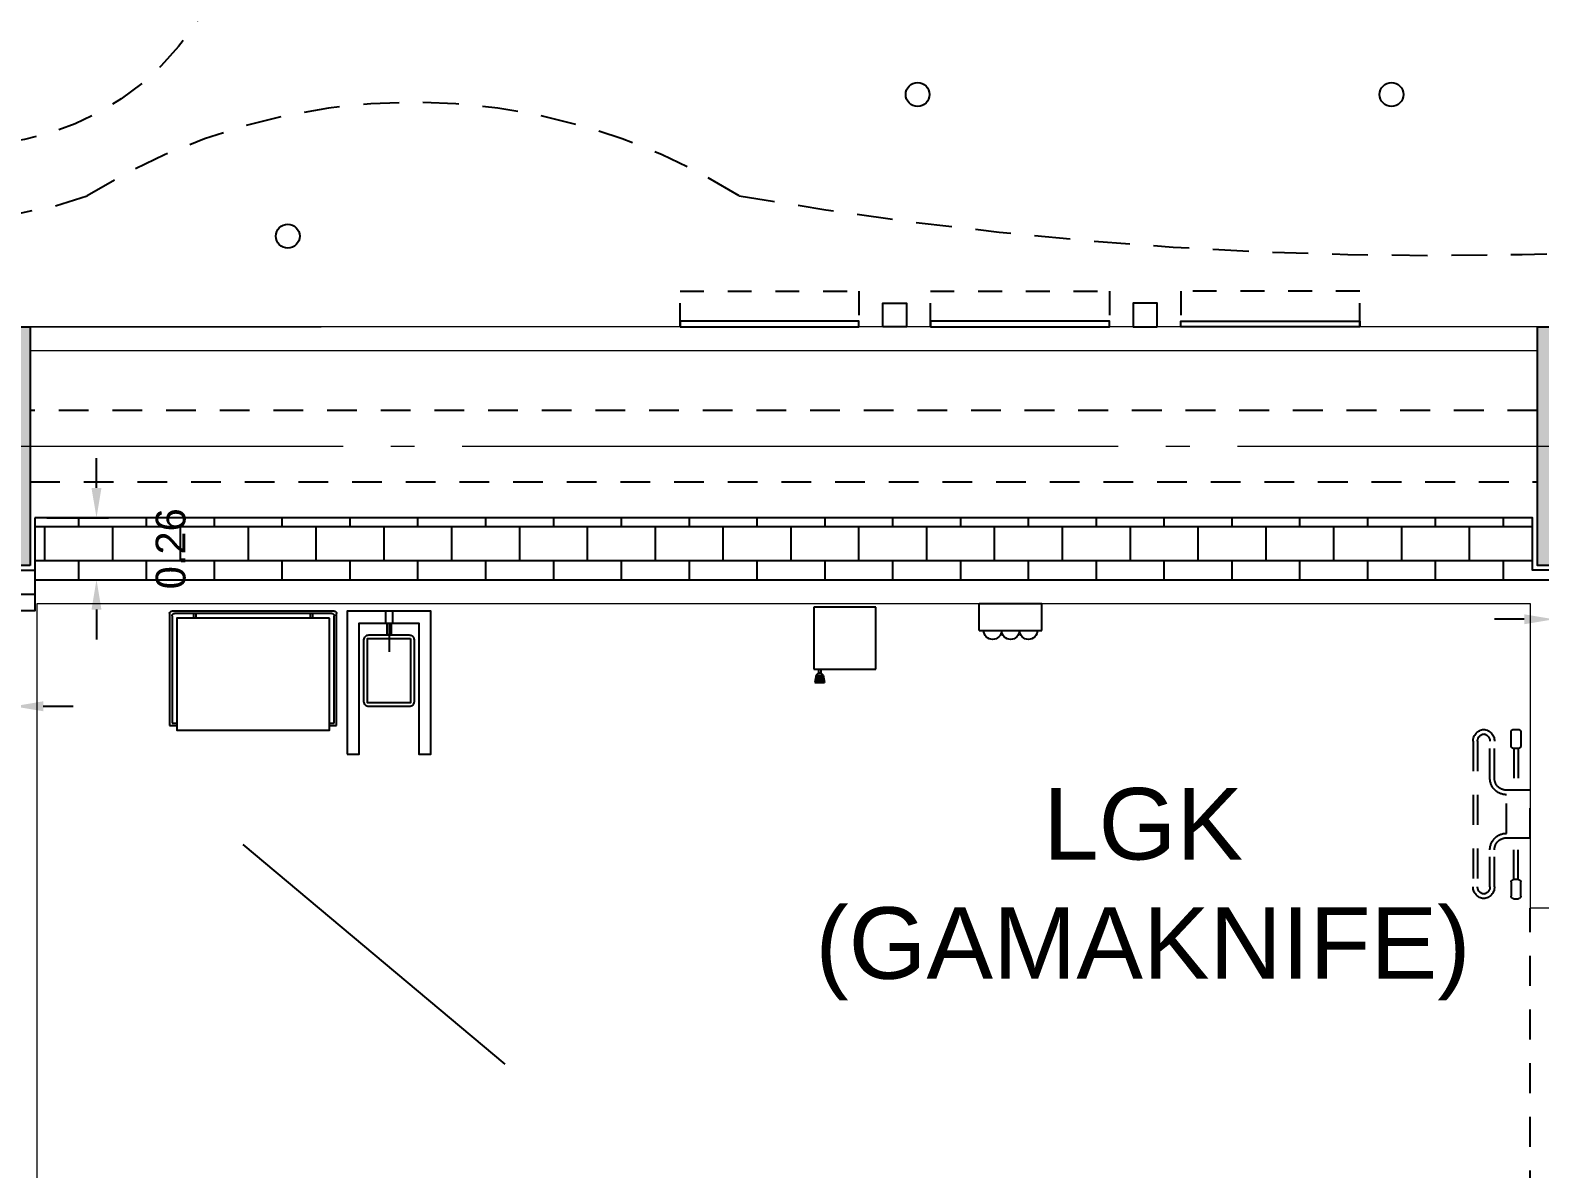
# Model space of a CAD drawing. Header units: metres. Extents: x -22.5 to 67.5, y 0 to 64.7.
# Drawn here: x 21.99 to 28.32, y 37.85 to 42.62 of the extents above; entities that cross this region are included whole.
import ezdxf

# ---------------------------------------------------------------- set-up
doc = ezdxf.new("R2010")
doc.units = ezdxf.units.M
for name, pattern in [('EJES630', [6.3, 5.5, -0.4, 0, -0.4]), ('XREF PB NEURO-ONCOLOGIA$0$CONJUNTO TLAHUAC$0$HIDDEN2', [0.1875, 0.125, -0.0625]), ('XREF PB NEURO-ONCOLOGIA$0$HIDDE100', [0.16, 0.1, -0.06]), ('XREF PB NEURO-ONCOLOGIA$0$HIDDE150', [0.24, 0.15, -0.09]), ('XREF PB NEURO-ONCOLOGIA$0$HIDDEN2', [0.1875, 0.125, -0.0625]), ('XREF PB NEURO-ONCOLOGIA$0$XREF PB NEURO-ONCOLOGIA$0$Dash 1_5mm', [3, 1.5, -1.5]), ('XREF PB NEURO-ONCOLOGIA$0$XREF PB NEURO-ONCOLOGIA$0$RX-PBAJA$0$HIDDEN2', [0.1875, 0.125, -0.0625])]:
    doc.linetypes.add(name, pattern=pattern)
doc.layers.add('EJES', color=11, linetype='EJES630', lineweight=0)
doc.layers.add('XREF PB NEURO-ONCOLOGIA$0$MUROS DE TABLAROCA', color=150, linetype='Continuous', lineweight=13)
for name, color, linetype in [('TEXTO', 7, 'Continuous'), ('XREF PB NEURO-ONCOLOGIA$0$-CG-M-WALL', 7, 'Continuous'), ('XREF PB NEURO-ONCOLOGIA$0$CANCELES', 1, 'Continuous'), ('XREF PB NEURO-ONCOLOGIA$0$COLUMNAS', 6, 'Continuous'), ('XREF PB NEURO-ONCOLOGIA$0$CONTRAVENTEOS', 6, 'XREF PB NEURO-ONCOLOGIA$0$HIDDEN2'), ('XREF PB NEURO-ONCOLOGIA$0$COTAS PAÑOS', 8, 'Continuous'), ('XREF PB NEURO-ONCOLOGIA$0$HATCH', 251, 'Continuous'), ('XREF PB NEURO-ONCOLOGIA$0$LAMPARAS 1', 112, 'Continuous'), ('XREF PB NEURO-ONCOLOGIA$0$MOBILIARIO', 161, 'Continuous'), ('XREF PB NEURO-ONCOLOGIA$0$Mobiliario Fijo', 40, 'Continuous'), ('XREF PB NEURO-ONCOLOGIA$0$PLAFONES', 20, 'XREF PB NEURO-ONCOLOGIA$0$HIDDE150'), ('XREF PB NEURO-ONCOLOGIA$0$PROYECCIÓN', 8, 'XREF PB NEURO-ONCOLOGIA$0$CONJUNTO TLAHUAC$0$HIDDEN2'), ('XREF PB NEURO-ONCOLOGIA$0$TABIQUES BLINDADOS', 30, 'Continuous')]:
    doc.layers.add(name, color=color, linetype=linetype)
doc.styles.add('100 LOCALES 25', font='arial.ttf', dxfattribs={"height": 0.25})
doc.styles.add('XREF PB NEURO-ONCOLOGIA$0$COTAS', font='arial.ttf')
doc.dimstyles.new('XREF PB NEURO-ONCOLOGIA$0$50 FLECHAS', dxfattribs={"dimscale": 0.5, "dimtxt": 0.25, "dimasz": 0.25, "dimexe": 0.1, "dimexo": 0.1, "dimgap": 0.025, "dimtad": 0, "dimtih": 1, "dimtoh": 1, "dimzin": 1, "dimdsep": 46, "dimtxsty": 'XREF PB NEURO-ONCOLOGIA$0$COTAS', "dimcen": 0.1, "dimclrd": 256, "dimclre": 256, "dimclrt": 7, "dimadec": 0, "dimazin": 1, "dimtfac": 1, "dimtofl": 0, "dimtmove": 2, "dimatfit": 3, "dimfxl": 1, "dimtolj": 1, "dimtzin": 1, "dimlwd": -1, "dimlwe": -1, "dimarcsym": 0})

# ---------------------------------------------------------------- blocks, each defined once
blk = doc.blocks.new('XREF PB NEURO-ONCOLOGIA$0$C-1')
at = {"layer": 'XREF PB NEURO-ONCOLOGIA$0$-CG-M-WALL', "true_color": 0x636466}
h = blk.add_hatch(color=251, dxfattribs=at)
h.dxf.hatch_style = 1
h.paths.add_polyline_path([(-0.5, -0.5), (-0.5, 0.5), (0.5, 0.5), (0.5, -0.5)])
blk.add_lwpolyline([(-0.5, -0.5), (-0.5, 0.5), (0.5, 0.5), (0.5, -0.5)], close=True)
blk = doc.blocks.new('XREF PB NEURO-ONCOLOGIA$0$XREF PB NEURO-ONCOLOGIA$0$A$C2f44cd92')
for p, q in [((112.5, 131.25), (0, 131.25)), ((0, 131.25), (0, -131.25)), ((112.5, 131.25), (112.5, -131.25)), ((112.5, -131.25), (0, -131.25))]:
    blk.add_line(p, q)
for centre in [(112.5, 75), (112.5, 0), (112.5, -75)]:
    blk.add_arc(centre, 37.5, 270, 90)
blk = doc.blocks.new('XREF PB NEURO-ONCOLOGIA$0$XREF PB NEURO-ONCOLOGIA$0$A$C8da90078')
at = {"linetype": 'XREF PB NEURO-ONCOLOGIA$0$XREF PB NEURO-ONCOLOGIA$0$RX-PBAJA$0$HIDDEN2'}
for p, q in [((0.051, 0.275), (0.051, 0.1)), ((0.069, 0.275), (0.069, 0.1)), ((0.051, -0.275), (0.051, -0.1)), ((0.069, -0.275), (0.069, -0.1))]:
    blk.add_line(p, q, dxfattribs=at)
for points in [[(0.195, -0.3548, -0.38517), (0.15, -0.305), (0.15, -0.15, 0.414214), (0.1, -0.1), (0, -0.1), (0, 0.1), (0.1, 0.1, 0.414214), (0.15, 0.15), (0.15, 0.305, -0.38517), (0.195, 0.3547, -0.38517), (0.24, 0.305), (0.24, -0.305, -0.38517), (0.195, -0.3548)], [(0.07, 0.355), (0.05, 0.355, 0.414214), (0.04, 0.345), (0.04, 0.285, 0.414214), (0.05, 0.275), (0.07, 0.275, 0.414214), (0.08, 0.285), (0.08, 0.345, 0.414214)], [(0.195, -0.3356, -0.367523), (0.169, -0.305), (0.169, -0.15, 0.414214), (0.1, -0.081), (0.1, -0.081), (0.1, 0.081), (0.1, 0.081, 0.414214), (0.169, 0.15), (0.169, 0.305, -0.367523), (0.195, 0.3356, -0.367523), (0.221, 0.305), (0.221, -0.305, -0.367523), (0.195, -0.3356, -0.367523)], [(0.07, -0.355), (0.05, -0.355, -0.414214), (0.04, -0.345), (0.04, -0.285, -0.414214), (0.05, -0.275), (0.07, -0.275, -0.414214), (0.08, -0.285), (0.08, -0.345, -0.414214)]]:
    blk.add_lwpolyline(points, format="xyb", close=True, dxfattribs=at)
for points in [[(0.19, 0.355), (0.19, 0.355)], [(0.19, 0.336), (0.19, 0.336)], [(0.2, -0.355), (0.2, -0.355)]]:
    blk.add_lwpolyline(points, close=True, dxfattribs=at)
blk = doc.blocks.new('XREF PB NEURO-ONCOLOGIA$0$XREF PB NEURO-ONCOLOGIA$0$A$Cff1dfe21')
at = {"ltscale": 0.5}
blk.add_blockref('XREF PB NEURO-ONCOLOGIA$0$XREF PB NEURO-ONCOLOGIA$0$A$C8da90078', (-0.1517, 0.0233), dxfattribs=at)
blk = doc.blocks.new('XREF PB NEURO-ONCOLOGIA$0$XREF PB NEURO-ONCOLOGIA$0$BOSANPED')
for p, q in [((-0.13, -0.13), (-0.13, 0.13)), ((-0.13, 0.13), (0.13, 0.13)), ((0.13, 0.13), (0.13, -0.13)), ((0.13, 0.1108), (0.145, 0.1108)), ((0.13, 0.1008), (0.145, 0.1008)), ((0.145, 0.1108), (0.155, 0.1208)), ((0.145, 0.1108), (0.145, 0.1008)), ((0.145, 0.1008), (0.155, 0.0908)), ((0.155, 0.1208), (0.185, 0.1258)), ((0.155, 0.1208), (0.155, 0.0908)), ((0.155, 0.0908), (0.185, 0.0858)), ((0.158, 0.1213), (0.158, 0.0903)), ((0.161, 0.1218), (0.161, 0.0898)), ((0.164, 0.1223), (0.164, 0.0893)), ((0.167, 0.1228), (0.167, 0.0888)), ((0.17, 0.1233), (0.17, 0.0883)), ((0.173, 0.1238), (0.173, 0.0878)), ((0.176, 0.1243), (0.176, 0.0873)), ((0.179, 0.1248), (0.179, 0.0868)), ((0.182, 0.1253), (0.182, 0.0863)), ((0.185, 0.1258), (0.185, 0.0858)), ((0.13, -0.13), (-0.13, -0.13))]:
    blk.add_line(p, q)
blk = doc.blocks.new('XREF PB NEURO-ONCOLOGIA$0$XREF PB NEURO-ONCOLOGIA$0$MPASTEUR')
for p, q in [((-0.35, 0.01), (-0.35, 0.48)), ((-0.35, 0.48), (-0.32, 0.48)), ((-0.34, 0.02), (-0.34, 0.47)), ((-0.34, 0.47), (-0.32, 0.47)), ((0.32, 0.48), (0.35, 0.48)), ((0.32, 0.47), (0.34, 0.47)), ((0.34, 0.47), (0.34, 0.02)), ((0.35, 0.48), (0.35, 0.01)), ((0.34, 0), (-0.34, 0)), ((0.33, 0.01), (-0.33, 0.01)), ((-0.25, 0.01), (-0.25, 0.03)), ((-0.24, 0.01), (-0.24, 0.03)), ((0.24, 0.03), (0.24, 0.01)), ((0.25, 0.03), (0.25, 0.01))]:
    blk.add_line(p, q)
blk.add_lwpolyline([(0.32, 0.03), (-0.32, 0.03), (-0.32, 0.5), (0.32, 0.5)], close=True)
for centre, start, end in [((-0.34, 0.01), 180, 270), ((-0.33, 0.02), 180, 270), ((0.33, 0.02), 270, 0), ((0.34, 0.01), 270, 0), ((0.34, 0.01), 270, 0)]:
    blk.add_arc(centre, 0.01, start, end)
blk = doc.blocks.new('XREF PB NEURO-ONCOLOGIA$0$MESAMAYO')
for p, q in [((-0.015, 0), (-0.015, -0.05)), ((0.015, 0), (0.015, -0.05)), ((-0.009, -0.05), (-0.009, -0.1)), ((0, -0.05), (0, -0.1708)), ((0.009, -0.05), (0.009, -0.1)), ((-0.009, -0.1), (0.009, -0.1))]:
    blk.add_line(p, q)
for points in [[(0.175, -0.6), (0.125, -0.6), (0.125, -0.05), (-0.125, -0.05), (-0.125, -0.6), (-0.175, -0.6), (-0.175, 0), (0.175, 0)], [(-0.09, -0.115), (-0.09, -0.385), (0.09, -0.385), (0.09, -0.115)]]:
    blk.add_lwpolyline(points, close=True)
blk.add_lwpolyline([(-0.085, -0.1, 0.414214), (-0.105, -0.12), (-0.105, -0.38, 0.414214), (-0.085, -0.4), (0.085, -0.4, 0.414214), (0.105, -0.38), (0.105, -0.12, 0.414214), (0.085, -0.1)], format="xyb", close=True)
blk = doc.blocks.new('*D885')
at = {"layer": 'XREF PB NEURO-ONCOLOGIA$0$COTAS PAÑOS', "transparency": 16777216}
for p, q in [((6.3112, 23.7312), (6.3112, 23.8562)), ((6.6617, 23.6062), (6.2612, 23.6062)), ((6.6617, 23.3462), (6.2612, 23.3462)), ((6.3112, 23.2212), (6.3112, 23.0962))]:
    blk.add_line(p, q, dxfattribs=at)
for points in [[(6.2904, 23.7312), (6.3321, 23.7312), (6.3112, 23.6062)], [(6.2904, 23.2212), (6.3321, 23.2212), (6.3112, 23.3462)]]:
    blk.add_solid(points, dxfattribs=at)
at = {"layer": 'XREF PB NEURO-ONCOLOGIA$0$COTAS PAÑOS', "color": 7, "transparency": 16777216, "insert": (6.3112, 23.4762), "char_height": 0.125, "attachment_point": 5, "style": 'XREF PB NEURO-ONCOLOGIA$0$COTAS'}
blk.add_mtext('\\A1;0.26', dxfattribs=at)
blk = doc.blocks.new('*D886')
at = {"layer": 'XREF PB NEURO-ONCOLOGIA$0$COTAS PAÑOS', "transparency": 16777216}
for p, q in [((6.8417, 23.2062), (6.8417, 22.9481)), ((7.1017, 23.2062), (7.1017, 22.9481)), ((6.7167, 22.9981), (6.5917, 22.9981)), ((7.2267, 22.9981), (7.3517, 22.9981))]:
    blk.add_line(p, q, dxfattribs=at)
for points in [[(6.7167, 23.019), (6.7167, 22.9773), (6.8417, 22.9981)], [(7.2267, 23.019), (7.2267, 22.9773), (7.1017, 22.9981)]]:
    blk.add_solid(points, dxfattribs=at)
at = {"layer": 'XREF PB NEURO-ONCOLOGIA$0$COTAS PAÑOS', "color": 7, "transparency": 16777216, "insert": (6.9717, 22.6866), "char_height": 0.125, "attachment_point": 5, "style": 'XREF PB NEURO-ONCOLOGIA$0$COTAS'}
blk.add_mtext('\\A1;0.26', dxfattribs=at)
blk = doc.blocks.new('*D887')
at = {"layer": 'XREF PB NEURO-ONCOLOGIA$0$COTAS PAÑOS', "transparency": 16777216}
for p, q in [((6.6761, 17.0112), (6.6761, 17.1362)), ((6.8317, 16.8862), (6.6261, 16.8862)), ((6.8317, 16.6262), (6.6261, 16.6262)), ((6.6761, 16.5012), (6.6761, 16.3762))]:
    blk.add_line(p, q, dxfattribs=at)
for points in [[(6.6552, 17.0112), (6.6969, 17.0112), (6.6761, 16.8862)], [(6.6552, 16.5012), (6.6969, 16.5012), (6.6761, 16.6262)]]:
    blk.add_solid(points, dxfattribs=at)
at = {"layer": 'XREF PB NEURO-ONCOLOGIA$0$COTAS PAÑOS', "color": 7, "transparency": 16777216, "insert": (6.6761, 16.7562), "char_height": 0.125, "attachment_point": 5, "style": 'XREF PB NEURO-ONCOLOGIA$0$COTAS'}
blk.add_mtext('\\A1;0.26', dxfattribs=at)
blk = doc.blocks.new('XREF PB NEURO-ONCOLOGIA')
at = {"layer": 'XREF PB NEURO-ONCOLOGIA$0$HATCH'}
h = blk.add_hatch(dxfattribs=at)
h.set_pattern_fill('AR-B816', color=256, scale=0.0007)
h.paths.add_polyline_path([(1.0717, 23.6062), (6.8817, 23.6062), (6.8817, 23.2562), (6.7117, 23.2562), (6.7117, 23.3462), (1.0717, 23.3462)])
h = blk.add_hatch(dxfattribs=at)
h.set_pattern_fill('AR-B816', color=256, scale=0.0007, angle=90)
h.paths.add_polyline_path([(7.1017, 23.2562), (6.8417, 23.2562), (6.8417, 16.8862), (6.8817, 16.8862), (6.8817, 16.9762), (7.1017, 16.9762)])
at = {"layer": 'XREF PB NEURO-ONCOLOGIA$0$CANCELES', "color": 1, "linetype": 'XREF PB NEURO-ONCOLOGIA$0$XREF PB NEURO-ONCOLOGIA$0$Dash 1_5mm', "true_color": 0xff0000}
blk.add_line((2.8817, 18.9862), (5.7316, 22.3825), dxfattribs=at)
at = {"layer": 'XREF PB NEURO-ONCOLOGIA$0$CONTRAVENTEOS'}
blk.add_lwpolyline([(7.5517, 16.9562), (7.5517, 23.2762), (7.2517, 23.2762), (7.2517, 16.9562)], close=True, dxfattribs=at)
at = {"layer": 'XREF PB NEURO-ONCOLOGIA$0$LAMPARAS 1'}
for centre in [(8.2824, 22.1961), (8.8767, 19.5551), (8.8767, 17.5681)]:
    blk.add_circle(centre, 0.05, dxfattribs=at)
at = {"layer": 'XREF PB NEURO-ONCOLOGIA$0$Mobiliario Fijo'}
for points in [[(7.9017, 20.5511), (7.9017, 19.8011), (7.9267, 19.8011), (7.9267, 20.5511)], [(7.9017, 19.7011), (8.0017, 19.7011), (8.0017, 19.6011), (7.9017, 19.6011)], [(7.9017, 19.5011), (7.9017, 18.7511), (7.9267, 18.7511), (7.9267, 19.5011)], [(7.9017, 18.5511), (8.0017, 18.5511), (8.0017, 18.6511), (7.9017, 18.6511)], [(7.9017, 17.7011), (7.9017, 18.4511), (7.9267, 18.4511), (7.9267, 17.7011)]]:
    blk.add_lwpolyline(points, close=True, dxfattribs=at)
at = {"layer": 'XREF PB NEURO-ONCOLOGIA$0$Mobiliario Fijo', "linetype": 'XREF PB NEURO-ONCOLOGIA$0$HIDDE100', "ltscale": 0.75}
for points in [[(7.9017, 20.5511), (8.0517, 20.5511), (8.0517, 19.8011), (7.9017, 19.8011)], [(7.9017, 19.5011), (8.0517, 19.5011), (8.0517, 18.7511), (7.9017, 18.7511)], [(7.9017, 17.7011), (8.0517, 17.7011), (8.0517, 18.4511), (7.9017, 18.4511)]]:
    blk.add_lwpolyline(points, dxfattribs=at)
at = {"layer": 'XREF PB NEURO-ONCOLOGIA$0$MUROS DE TABLAROCA', "color": 5}
blk.add_line((7.9017, 23.2762), (7.9017, 22.0562), dxfattribs=at)
at = {"layer": 'XREF PB NEURO-ONCOLOGIA$0$MUROS DE TABLAROCA'}
blk.add_line((5.4646, 14.0555), (5.4646, 16.9862), dxfattribs=at)
blk.add_lwpolyline([(7.9017, 16.9562), (7.9017, 23.3762, -0.414214), (9.7017, 25.1762), (14.9017, 25.1762)], format="xyb", dxfattribs=at)
for points in [[(3.5646, 16.9862), (1.4317, 16.9862), (1.4317, 17.3362), (0.9517, 17.3362), (0.9517, 23.0262), (1.3017, 23.0262), (1.3017, 23.2462), (6.7417, 23.2462), (6.7417, 16.9862), (6.6117, 16.9862), (6.6117, 16.9862), (5.4646, 16.9862)], [(7.8017, 16.9562), (7.8017, 23.2762)]]:
    blk.add_lwpolyline(points, dxfattribs=at)
at = {"layer": 'XREF PB NEURO-ONCOLOGIA$0$PLAFONES'}
blk.add_circle((9.7983, 23.529), 1.1338, dxfattribs=at)
for centre, radius, start, end in [((9.7983, 23.529), 1.4338, 294.68122, 200.08144), ((6.2653, 21.6698), 2.5786, 327.98669, 32.01331), ((25.3452, 17.3858), 17.1435, 170.20314, 189.79667)]:
    blk.add_arc(centre, radius, start, end, dxfattribs=at)
at = {"layer": 'XREF PB NEURO-ONCOLOGIA$0$PROYECCIÓN'}
blk.add_line((3.5646, 16.9862), (5.4646, 16.9862), dxfattribs=at)
at = {"layer": 'XREF PB NEURO-ONCOLOGIA$0$TABIQUES BLINDADOS'}
for points in [[(1.0717, 23.6062), (6.8817, 23.6062), (6.8817, 23.2562), (6.7117, 23.2562), (6.7117, 23.3462), (1.0717, 23.3462)], [(7.1017, 23.2562), (6.8417, 23.2562), (6.8417, 16.8862), (6.8817, 16.8862), (6.8817, 16.9762), (7.1017, 16.9762)]]:
    blk.add_lwpolyline(points, close=True, dxfattribs=at)
at = {"layer": 'XREF PB NEURO-ONCOLOGIA$0$COLUMNAS'}
for p in [(7.4017, 23.7762, 0), (7.4017, 16.4562, 0)]:
    blk.add_blockref('XREF PB NEURO-ONCOLOGIA$0$C-1', p, dxfattribs=at)
at = {"layer": 'XREF PB NEURO-ONCOLOGIA$0$MOBILIARIO', "xscale": -1}
for name, p, rotation in [('XREF PB NEURO-ONCOLOGIA$0$XREF PB NEURO-ONCOLOGIA$0$MPASTEUR', (6.7107, 22.3414), 90), ('XREF PB NEURO-ONCOLOGIA$0$MESAMAYO', (6.7104, 21.7715), 270), ('XREF PB NEURO-ONCOLOGIA$0$XREF PB NEURO-ONCOLOGIA$0$A$Cff1dfe21', (5.8362, 17.1378), 270)]:
    blk.add_blockref(name, p, dxfattribs=dict(at, rotation=rotation))
blk.add_blockref('XREF PB NEURO-ONCOLOGIA$0$XREF PB NEURO-ONCOLOGIA$0$BOSANPED', (6.5962, 19.8603), dxfattribs=at)
at = {"layer": 'XREF PB NEURO-ONCOLOGIA$0$MOBILIARIO', "xscale": -0.0009999999999940395, "yscale": 0.0009999999999940395, "zscale": 0.0009999999999940395}
blk.add_blockref('XREF PB NEURO-ONCOLOGIA$0$XREF PB NEURO-ONCOLOGIA$0$A$C2f44cd92', (6.7417, 19.1654), dxfattribs=at)
at = {"layer": 'XREF PB NEURO-ONCOLOGIA$0$COTAS PAÑOS'}
for base, p1, p2, picture, middle in [((6.3112, 23.6062), (6.7117, 23.3462), (6.7117, 23.6062), '*D885', (6.3112, 23.4762)), ((6.6761, 16.8862), (6.8817, 16.6262), (6.8817, 16.8862), '*D887', (6.6761, 16.7562))]:
    dim = blk.add_linear_dim(base=base, p1=p1, p2=p2, angle=90, dimstyle='XREF PB NEURO-ONCOLOGIA$0$50 FLECHAS', dxfattribs=at)
    dim.commit()
    dim.dimension.update_dxf_attribs({"geometry": picture, "text_midpoint": middle})
dim = blk.add_linear_dim(base=(7.1017, 22.9981), p1=(6.8417, 23.2562), p2=(7.1017, 23.2562), dimstyle='XREF PB NEURO-ONCOLOGIA$0$50 FLECHAS', dxfattribs=at)
dim.commit()
dim.dimension.update_dxf_attribs({"geometry": '*D886', "text_midpoint": (6.9717, 22.6866)})

msp = doc.modelspace()

# ---------------------------------------------------------------- block references
at = {"rotation": 90}
msp.add_blockref('XREF PB NEURO-ONCOLOGIA', (45.2634, 33.4734), dxfattribs=at)

# ---------------------------------------------------------------- next in the draw order: linework, layer by layer
at = {"layer": 'EJES', "ltscale": 0.5}
msp.add_line((-5.4508, 40.8751, 0), (53.0124, 40.8751, 0), dxfattribs=at)

# ---------------------------------------------------------------- next in the draw order: texts
at = {"layer": 'TEXTO', "color": 0, "insert": (26.6533, 39.4421, 0.0042), "char_height": 0.3, "width": 4.366498, "attachment_point": 2, "style": '100 LOCALES 25'}
msp.add_mtext('LGK\\P(GAMAKNIFE)', dxfattribs=at)

doc.saveas('drawing.dxf')
